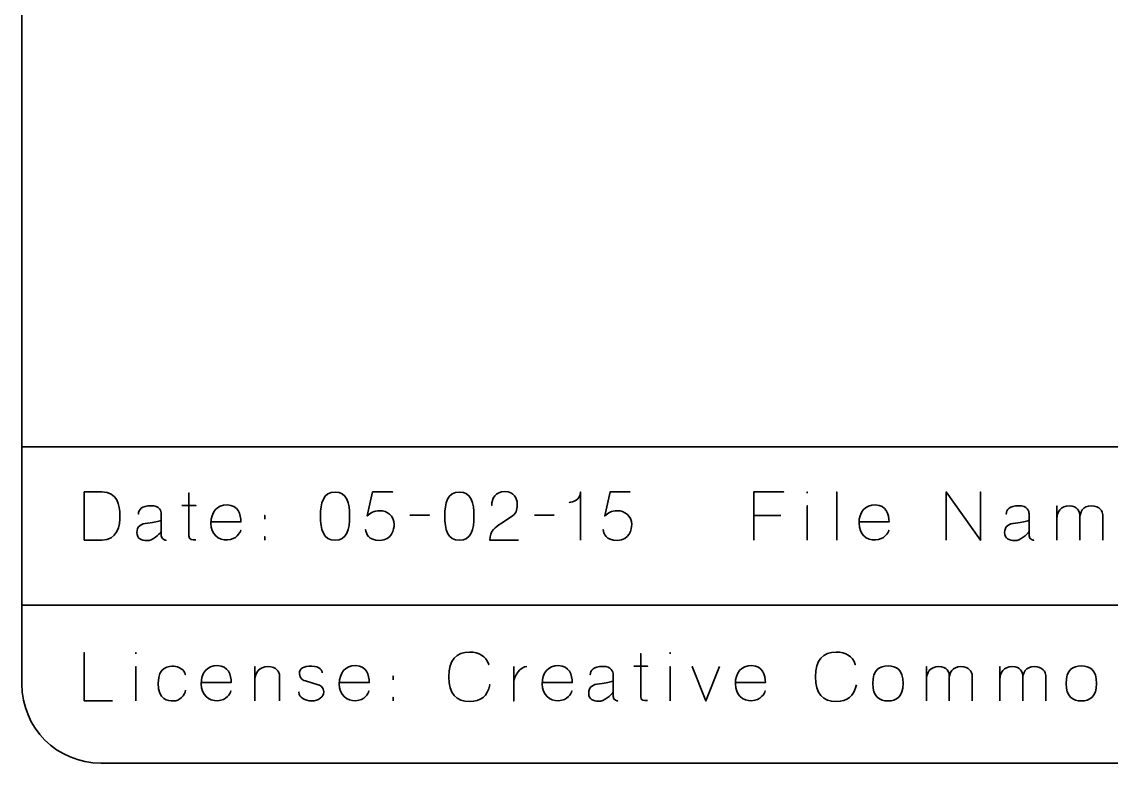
# Model space of a CAD drawing. Header units: inches. Extents: x 15 to 785, y -585 to -15.
# Drawn here: x 15 to 221.7, y -585 to -444.4 of the extents above; entities that cross this region are included whole.
import ezdxf

# ---------------------------------------------------------------- set-up
doc = ezdxf.new("R2010")
doc.units = ezdxf.units.IN
doc.header["$MEASUREMENT"] = 0
doc.layers.add('Layer 1', color=7, linetype='Continuous')

# ---------------------------------------------------------------- blocks, each defined once
blk = doc.blocks.new('block 2')
at = {"layer": 'Layer 1', "color": 250, "lineweight": 35}
blk.add_lwpolyline([(785, -555), (15, -555), (15, -525), (785, -525), (785, -555)], dxfattribs=at)
blk.add_open_spline([(785, -570), (785, -578.28), (778.28, -585), (770, -585), (770, -585), (30, -585), (30, -585), (21.72, -585), (15, -578.28), (15, -570), (15, -570), (15, -30), (15, -30), (15, -21.72), (21.72, -15), (30, -15), (30, -15), (770, -15), (770, -15), (778.28, -15), (785, -21.72), (785, -30), (785, -30), (785, -570), (785, -570)], degree=3, knots=[0, 0, 0, 0, 1, 1, 1, 2, 2, 2, 3, 3, 3, 4, 4, 4, 5, 5, 5, 6, 6, 6, 7, 7, 7, 8, 8, 8, 8], dxfattribs=at)
blk = doc.blocks.new('block 3')
at = {"layer": 'Layer 1', "color": 30, "lineweight": 35}
for points, knots in [([(26.86, -542.71), (26.86, -542.71), (26.86, -533.55), (26.86, -533.55), (26.86, -533.55), (30.16, -533.55), (30.16, -533.55), (33.19, -533.55), (33.55, -536.09), (33.63, -537.99), (33.71, -539.9), (33.06, -542.71), (30.16, -542.71), (30.16, -542.71), (26.86, -542.71), (26.86, -542.71)], [0, 0, 0, 0, 1, 1, 1, 2, 2, 2, 3, 3, 3, 4, 4, 4, 5, 5, 5, 5]), ([(26.86, -542.71), (26.86, -542.71), (26.86, -533.55), (26.86, -533.55), (26.86, -533.55), (30.16, -533.55), (30.16, -533.55), (33.19, -533.55), (33.55, -536.09), (33.63, -537.99), (33.71, -539.9), (33.06, -542.71), (30.16, -542.71), (30.16, -542.71), (26.86, -542.71), (26.86, -542.71)], [0, 0, 0, 0, 1, 1, 1, 2, 2, 2, 3, 3, 3, 4, 4, 4, 5, 5, 5, 5]), ([(48.01, -542.64), (47.38, -542.68), (46.71, -542.71), (46.71, -541.85), (46.71, -540.99), (46.71, -533.73), (46.71, -533.73), (46.71, -533.73), (46.71, -540.99), (46.71, -541.85), (46.71, -542.71), (47.38, -542.68), (48.01, -542.64)], [0, 0, 0, 0, 1, 1, 1, 2, 2, 2, 3, 3, 3, 4, 4, 4, 4]), ([(71.67, -538.13), (71.67, -535.62), (72.2, -533.56), (74.44, -533.56), (76.67, -533.56), (77.2, -535.62), (77.2, -538.13), (77.2, -540.66), (76.67, -542.71), (74.44, -542.71), (72.2, -542.71), (71.67, -540.66), (71.67, -538.13)], [0, 0, 0, 0, 1, 1, 1, 2, 2, 2, 3, 3, 3, 4, 4, 4, 4]), ([(71.67, -538.13), (71.67, -535.62), (72.2, -533.56), (74.44, -533.56), (76.67, -533.56), (77.2, -535.62), (77.2, -538.13), (77.2, -540.66), (76.67, -542.71), (74.44, -542.71), (72.2, -542.71), (71.67, -540.66), (71.67, -538.13)], [0, 0, 0, 0, 1, 1, 1, 2, 2, 2, 3, 3, 3, 4, 4, 4, 4]), ([(81.55, -533.55), (81.55, -533.55), (80.53, -538.1), (80.53, -538.1), (81.26, -537.49), (81.71, -537.12), (82.97, -537.12), (84.23, -537.12), (85.65, -537.97), (85.65, -539.75), (85.65, -540.52), (85.23, -542.74), (82.94, -542.74), (80.67, -542.74), (80.37, -541.44), (80.21, -540.69), (80.37, -541.44), (80.67, -542.74), (82.94, -542.74), (85.23, -542.74), (85.65, -540.52), (85.65, -539.75), (85.65, -537.97), (84.23, -537.12), (82.97, -537.12), (81.71, -537.12), (81.26, -537.49), (80.53, -538.1), (80.53, -538.1), (81.55, -533.55), (81.55, -533.55), (81.55, -533.55), (85.36, -533.55), (85.36, -533.55), (85.36, -533.55), (81.55, -533.55), (81.55, -533.55)], [0, 0, 0, 0, 1, 1, 1, 2, 2, 2, 3, 3, 3, 4, 4, 4, 5, 5, 5, 6, 6, 6, 7, 7, 7, 8, 8, 8, 9, 9, 9, 10, 10, 10, 11, 11, 11, 12, 12, 12, 12]), ([(95.25, -538.13), (95.25, -535.62), (95.78, -533.56), (98.02, -533.56), (100.25, -533.56), (100.79, -535.62), (100.79, -538.13), (100.79, -540.66), (100.25, -542.71), (98.02, -542.71), (95.78, -542.71), (95.25, -540.66), (95.25, -538.13)], [0, 0, 0, 0, 1, 1, 1, 2, 2, 2, 3, 3, 3, 4, 4, 4, 4]), ([(95.25, -538.13), (95.25, -535.62), (95.78, -533.56), (98.02, -533.56), (100.25, -533.56), (100.79, -535.62), (100.79, -538.13), (100.79, -540.66), (100.25, -542.71), (98.02, -542.71), (95.78, -542.71), (95.25, -540.66), (95.25, -538.13)], [0, 0, 0, 0, 1, 1, 1, 2, 2, 2, 3, 3, 3, 4, 4, 4, 4]), ([(109.25, -542.71), (109.25, -542.71), (103.8, -542.71), (103.8, -542.71), (103.85, -540.85), (104.84, -540.25), (105.92, -539.54), (105.92, -539.54), (108.09, -538.1), (108.09, -538.1), (108.99, -537.47), (108.98, -536.58), (108.98, -535.73), (108.98, -534.87), (108.45, -533.47), (106.64, -533.47), (104.83, -533.47), (104.15, -534.82), (104.15, -536.09), (104.15, -534.82), (104.83, -533.47), (106.64, -533.47), (108.45, -533.47), (108.98, -534.87), (108.98, -535.73), (108.98, -536.58), (108.99, -537.47), (108.09, -538.1), (108.09, -538.1), (105.92, -539.54), (105.92, -539.54), (104.84, -540.25), (103.85, -540.85), (103.8, -542.71), (103.8, -542.71), (109.25, -542.71), (109.25, -542.71)], [0, 0, 0, 0, 1, 1, 1, 2, 2, 2, 3, 3, 3, 4, 4, 4, 5, 5, 5, 6, 6, 6, 7, 7, 7, 8, 8, 8, 9, 9, 9, 10, 10, 10, 11, 11, 11, 12, 12, 12, 12]), ([(121.01, -542.71), (121.01, -542.71), (121.01, -533.55), (121.01, -533.55), (121.01, -535.11), (119.49, -535.48), (118.85, -535.53), (119.49, -535.48), (121.01, -535.11), (121.01, -533.55), (121.01, -533.55), (121.01, -542.71), (121.01, -542.71)], [0, 0, 0, 0, 1, 1, 1, 2, 2, 2, 3, 3, 3, 4, 4, 4, 4]), ([(130.42, -533.55), (130.42, -533.55), (126.61, -533.55), (126.61, -533.55), (126.61, -533.55), (125.59, -538.1), (125.59, -538.1), (126.31, -537.49), (126.77, -537.12), (128.03, -537.12), (129.29, -537.12), (130.71, -537.97), (130.71, -539.75), (130.71, -540.52), (130.29, -542.74), (128, -542.74), (125.73, -542.74), (125.43, -541.44), (125.27, -540.69), (125.43, -541.44), (125.73, -542.74), (128, -542.74), (130.29, -542.74), (130.71, -540.52), (130.71, -539.75), (130.71, -537.97), (129.29, -537.12), (128.03, -537.12), (126.77, -537.12), (126.31, -537.49), (125.59, -538.1), (125.59, -538.1), (126.61, -533.55), (126.61, -533.55), (126.61, -533.55), (130.42, -533.55), (130.42, -533.55)], [0, 0, 0, 0, 1, 1, 1, 2, 2, 2, 3, 3, 3, 4, 4, 4, 5, 5, 5, 6, 6, 6, 7, 7, 7, 8, 8, 8, 9, 9, 9, 10, 10, 10, 11, 11, 11, 12, 12, 12, 12]), ([(153.86, -542.71), (153.86, -542.71), (153.86, -533.55), (153.86, -533.55), (153.86, -533.55), (159.54, -533.55), (159.54, -533.55), (159.54, -533.55), (153.86, -533.55), (153.86, -533.55), (153.86, -533.55), (153.86, -542.71), (153.86, -542.71)], [0, 0, 0, 0, 1, 1, 1, 2, 2, 2, 3, 3, 3, 4, 4, 4, 4]), ([(164.01, -533.77), (164.01, -533.77), (164.01, -533.54), (164.01, -533.54), (164.01, -533.54), (164.01, -533.77), (164.01, -533.77)], [0, 0, 0, 0, 1, 1, 1, 2, 2, 2, 2]), ([(169.61, -542.71), (169.61, -542.71), (169.61, -533.55), (169.61, -533.55), (169.61, -533.55), (169.61, -542.71), (169.61, -542.71)], [0, 0, 0, 0, 1, 1, 1, 2, 2, 2, 2]), ([(190.39, -542.71), (190.39, -542.71), (190.39, -533.55), (190.39, -533.55), (190.39, -533.55), (196.91, -542.71), (196.91, -542.71), (196.91, -542.71), (196.91, -533.55), (196.91, -533.55), (196.91, -533.55), (196.91, -542.71), (196.91, -542.71), (196.91, -542.71), (190.39, -533.55), (190.39, -533.55), (190.39, -533.55), (190.39, -542.71), (190.39, -542.71)], [0, 0, 0, 0, 1, 1, 1, 2, 2, 2, 3, 3, 3, 4, 4, 4, 5, 5, 5, 6, 6, 6, 6]), ([(41.47, -541.88), (41.47, -541.88), (41.47, -537.7), (41.47, -537.7), (41.47, -537.17), (41.2, -536.15), (39.49, -536.15), (37.77, -536.15), (37.14, -536.93), (37.14, -537.73), (37.14, -536.93), (37.77, -536.15), (39.49, -536.15), (41.2, -536.15), (41.47, -537.17), (41.47, -537.7), (41.47, -537.7), (41.47, -541.88), (41.47, -541.88), (41.47, -542.64), (42.37, -542.71), (42.37, -542.71), (42.37, -542.71), (41.47, -542.64), (41.47, -541.88)], [0, 0, 0, 0, 1, 1, 1, 2, 2, 2, 3, 3, 3, 4, 4, 4, 5, 5, 5, 6, 6, 6, 7, 7, 7, 8, 8, 8, 8]), ([(45.38, -536.13), (45.38, -536.13), (48.03, -536.13), (48.03, -536.13), (48.03, -536.13), (45.38, -536.13), (45.38, -536.13)], [0, 0, 0, 0, 1, 1, 1, 2, 2, 2, 2]), ([(50.9, -539.23), (50.9, -539.23), (56.58, -539.23), (56.58, -539.23), (56.58, -537.82), (56.02, -536.01), (54, -536.01), (51.99, -536.01), (50.89, -537.38), (50.89, -539.48), (50.89, -541.59), (52.31, -542.71), (54, -542.65), (55.7, -542.6), (56.44, -541.28), (56.53, -540.81), (56.44, -541.28), (55.7, -542.6), (54, -542.65), (52.31, -542.71), (50.89, -541.59), (50.89, -539.48), (50.89, -537.38), (51.99, -536.01), (54, -536.01), (56.02, -536.01), (56.58, -537.82), (56.58, -539.23), (56.58, -539.23), (50.9, -539.23), (50.9, -539.23)], [0, 0, 0, 0, 1, 1, 1, 2, 2, 2, 3, 3, 3, 4, 4, 4, 5, 5, 5, 6, 6, 6, 7, 7, 7, 8, 8, 8, 9, 9, 9, 10, 10, 10, 10]), ([(164.01, -542.69), (164.01, -542.69), (164.01, -536.18), (164.01, -536.18), (164.01, -536.18), (164.01, -542.72), (164.01, -542.69)], [0, 0, 0, 0, 1, 1, 1, 2, 2, 2, 2]), ([(173.85, -539.23), (173.85, -539.23), (179.53, -539.23), (179.53, -539.23), (179.53, -537.82), (178.97, -536.01), (176.95, -536.01), (174.94, -536.01), (173.84, -537.38), (173.84, -539.48), (173.84, -541.59), (175.26, -542.71), (176.95, -542.65), (178.65, -542.6), (179.39, -541.28), (179.48, -540.81), (179.39, -541.28), (178.65, -542.6), (176.95, -542.65), (175.26, -542.71), (173.84, -541.59), (173.84, -539.48), (173.84, -537.38), (174.94, -536.01), (176.95, -536.01), (178.97, -536.01), (179.53, -537.82), (179.53, -539.23), (179.53, -539.23), (173.85, -539.23), (173.85, -539.23)], [0, 0, 0, 0, 1, 1, 1, 2, 2, 2, 3, 3, 3, 4, 4, 4, 5, 5, 5, 6, 6, 6, 7, 7, 7, 8, 8, 8, 9, 9, 9, 10, 10, 10, 10]), ([(206.1, -541.88), (206.1, -541.88), (206.1, -537.7), (206.1, -537.7), (206.1, -537.17), (205.83, -536.15), (204.11, -536.15), (202.4, -536.15), (201.77, -536.93), (201.77, -537.73), (201.77, -536.93), (202.4, -536.15), (204.11, -536.15), (205.83, -536.15), (206.1, -537.17), (206.1, -537.7), (206.1, -537.7), (206.1, -541.88), (206.1, -541.88), (206.1, -542.64), (207, -542.71), (207, -542.71), (207, -542.71), (206.1, -542.64), (206.1, -541.88)], [0, 0, 0, 0, 1, 1, 1, 2, 2, 2, 3, 3, 3, 4, 4, 4, 5, 5, 5, 6, 6, 6, 7, 7, 7, 8, 8, 8, 8]), ([(215.71, -542.71), (215.71, -542.71), (215.71, -538.46), (215.71, -537.88), (215.71, -537.3), (215.33, -536.2), (213.72, -536.19), (212.1, -536.18), (211.38, -537.44), (211.38, -538.6), (211.38, -537.44), (212.1, -536.18), (213.72, -536.19), (215.33, -536.2), (215.71, -537.3), (215.71, -537.88), (215.71, -538.46), (215.71, -542.71), (215.71, -542.71)], [0, 0, 0, 0, 1, 1, 1, 2, 2, 2, 3, 3, 3, 4, 4, 4, 5, 5, 5, 6, 6, 6, 6]), ([(211.38, -542.71), (211.38, -542.71), (211.38, -536.19), (211.38, -536.19), (211.38, -536.19), (211.38, -542.71), (211.38, -542.71)], [0, 0, 0, 0, 1, 1, 1, 2, 2, 2, 2]), ([(220.08, -542.71), (220.08, -542.71), (220.08, -538.46), (220.08, -537.88), (220.08, -537.3), (219.52, -536.2), (217.91, -536.19), (216.29, -536.18), (215.71, -537.44), (215.71, -538.6), (215.71, -537.44), (216.29, -536.18), (217.91, -536.19), (219.52, -536.2), (220.08, -537.3), (220.08, -537.88), (220.08, -538.46), (220.08, -542.71), (220.08, -542.71)], [0, 0, 0, 0, 1, 1, 1, 2, 2, 2, 3, 3, 3, 4, 4, 4, 5, 5, 5, 6, 6, 6, 6]), ([(38.74, -542.78), (37.68, -542.74), (36.84, -542.41), (36.84, -541.25), (36.84, -540.06), (37.56, -539.57), (38.9, -539.44), (40.23, -539.32), (40.83, -539.11), (41.47, -538.93), (40.83, -539.11), (40.23, -539.32), (38.9, -539.44), (37.56, -539.57), (36.84, -540.06), (36.84, -541.25), (36.84, -542.41), (37.68, -542.74), (38.74, -542.78), (39.78, -542.82), (41.09, -541.59), (41.47, -541.04), (41.09, -541.59), (39.78, -542.82), (38.74, -542.78)], [0, 0, 0, 0, 1, 1, 1, 2, 2, 2, 3, 3, 3, 4, 4, 4, 5, 5, 5, 6, 6, 6, 7, 7, 7, 8, 8, 8, 8]), ([(61.09, -538.69), (61.09, -538.69), (61.09, -537.99), (61.09, -537.99), (61.09, -537.99), (61.09, -538.69), (61.09, -538.69)], [0, 0, 0, 0, 1, 1, 1, 2, 2, 2, 2]), ([(88.65, -537.92), (88.65, -537.92), (92.34, -537.92), (92.34, -537.92), (92.34, -537.92), (88.65, -537.92), (88.65, -537.92)], [0, 0, 0, 0, 1, 1, 1, 2, 2, 2, 2]), ([(112.24, -537.92), (112.24, -537.92), (115.94, -537.92), (115.94, -537.92), (115.94, -537.92), (112.24, -537.92), (112.24, -537.92)], [0, 0, 0, 0, 1, 1, 1, 2, 2, 2, 2]), ([(159.02, -537.99), (159.02, -537.99), (153.86, -537.99), (153.86, -537.99), (153.86, -537.99), (159.02, -537.99), (159.02, -537.99)], [0, 0, 0, 0, 1, 1, 1, 2, 2, 2, 2]), ([(203.37, -542.78), (202.31, -542.74), (201.47, -542.41), (201.47, -541.25), (201.47, -540.06), (202.18, -539.57), (203.53, -539.44), (204.86, -539.32), (205.46, -539.11), (206.1, -538.93), (205.46, -539.11), (204.86, -539.32), (203.53, -539.44), (202.18, -539.57), (201.47, -540.06), (201.47, -541.25), (201.47, -542.41), (202.31, -542.74), (203.37, -542.78), (204.41, -542.82), (205.71, -541.59), (206.1, -541.04), (205.71, -541.59), (204.41, -542.82), (203.37, -542.78)], [0, 0, 0, 0, 1, 1, 1, 2, 2, 2, 3, 3, 3, 4, 4, 4, 5, 5, 5, 6, 6, 6, 7, 7, 7, 8, 8, 8, 8]), ([(61.09, -542.71), (61.09, -542.71), (61.09, -542.01), (61.09, -542.01), (61.09, -542.01), (61.09, -542.71), (61.09, -542.71)], [0, 0, 0, 0, 1, 1, 1, 2, 2, 2, 2]), ([(32.21, -573.19), (32.21, -573.19), (26.86, -573.19), (26.86, -573.19), (26.86, -573.19), (26.86, -564.03), (26.86, -564.03), (26.86, -564.03), (26.86, -573.19), (26.86, -573.19), (26.86, -573.19), (32.21, -573.19), (32.21, -573.19)], [0, 0, 0, 0, 1, 1, 1, 2, 2, 2, 3, 3, 3, 4, 4, 4, 4]), ([(36.65, -564.25), (36.65, -564.25), (36.65, -564.02), (36.65, -564.02), (36.65, -564.02), (36.65, -564.25), (36.65, -564.25)], [0, 0, 0, 0, 1, 1, 1, 2, 2, 2, 2]), ([(99.97, -573.29), (97.45, -573.29), (96.01, -571.85), (96.01, -568.6), (96.01, -565.36), (97.45, -563.92), (99.97, -563.92), (101.78, -563.92), (103.02, -564.66), (103.58, -566.29), (103.02, -564.66), (101.78, -563.92), (99.97, -563.92), (97.45, -563.92), (96.01, -565.36), (96.01, -568.6), (96.01, -571.85), (97.45, -573.29), (99.97, -573.29), (102.06, -573.29), (103.38, -572.3), (103.78, -570.11), (103.38, -572.3), (102.06, -573.29), (99.97, -573.29)], [0, 0, 0, 0, 1, 1, 1, 2, 2, 2, 3, 3, 3, 4, 4, 4, 5, 5, 5, 6, 6, 6, 7, 7, 7, 8, 8, 8, 8]), ([(133.72, -573.12), (133.1, -573.16), (132.42, -573.19), (132.42, -572.33), (132.42, -571.47), (132.42, -564.21), (132.42, -564.21), (132.42, -564.21), (132.42, -571.47), (132.42, -572.33), (132.42, -573.19), (133.1, -573.16), (133.72, -573.12)], [0, 0, 0, 0, 1, 1, 1, 2, 2, 2, 3, 3, 3, 4, 4, 4, 4]), ([(137.99, -564.25), (137.99, -564.25), (137.99, -564.02), (137.99, -564.02), (137.99, -564.02), (137.99, -564.25), (137.99, -564.25)], [0, 0, 0, 0, 1, 1, 1, 2, 2, 2, 2]), ([(173.33, -570.11), (172.92, -572.3), (171.6, -573.29), (169.52, -573.29), (166.99, -573.29), (165.56, -571.85), (165.56, -568.6), (165.56, -565.36), (166.99, -563.92), (169.52, -563.92), (171.32, -563.92), (172.57, -564.66), (173.13, -566.29), (172.57, -564.66), (171.32, -563.92), (169.52, -563.92), (166.99, -563.92), (165.56, -565.36), (165.56, -568.6), (165.56, -571.85), (166.99, -573.29), (169.52, -573.29), (171.6, -573.29), (172.92, -572.3), (173.33, -570.11)], [0, 0, 0, 0, 1, 1, 1, 2, 2, 2, 3, 3, 3, 4, 4, 4, 5, 5, 5, 6, 6, 6, 7, 7, 7, 8, 8, 8, 8]), ([(36.65, -573.17), (36.65, -573.17), (36.65, -566.66), (36.65, -566.66), (36.65, -566.66), (36.65, -573.2), (36.65, -573.17)], [0, 0, 0, 0, 1, 1, 1, 2, 2, 2, 2]), ([(46.05, -571.12), (46.01, -572.18), (44.87, -573.19), (43.79, -573.19), (42.72, -573.19), (40.88, -573.01), (40.88, -569.82), (40.88, -566.65), (42.94, -566.61), (43.84, -566.61), (44.74, -566.61), (45.94, -567.31), (46.01, -568.19), (45.94, -567.31), (44.74, -566.61), (43.84, -566.61), (42.94, -566.61), (40.88, -566.65), (40.88, -569.82), (40.88, -573.01), (42.72, -573.19), (43.79, -573.19), (44.87, -573.19), (46.01, -572.18), (46.05, -571.12)], [0, 0, 0, 0, 1, 1, 1, 2, 2, 2, 3, 3, 3, 4, 4, 4, 5, 5, 5, 6, 6, 6, 7, 7, 7, 8, 8, 8, 8]), ([(54.72, -569.71), (54.72, -568.3), (54.17, -566.49), (52.15, -566.49), (50.14, -566.49), (49.04, -567.86), (49.04, -569.96), (49.04, -572.07), (50.46, -573.19), (52.15, -573.14), (53.85, -573.08), (54.58, -571.76), (54.67, -571.29), (54.58, -571.76), (53.85, -573.08), (52.15, -573.14), (50.46, -573.19), (49.04, -572.07), (49.04, -569.96), (49.04, -567.86), (50.14, -566.49), (52.15, -566.49), (54.17, -566.49), (54.72, -568.3), (54.72, -569.71), (54.72, -569.71), (49.05, -569.71), (49.05, -569.71), (49.05, -569.71), (54.72, -569.71), (54.72, -569.71)], [0, 0, 0, 0, 1, 1, 1, 2, 2, 2, 3, 3, 3, 4, 4, 4, 5, 5, 5, 6, 6, 6, 7, 7, 7, 8, 8, 8, 9, 9, 9, 10, 10, 10, 10]), ([(63.91, -573.19), (63.91, -573.19), (63.91, -568.94), (63.91, -568.36), (63.91, -567.78), (63.32, -566.68), (61.71, -566.67), (60.08, -566.66), (59.23, -567.92), (59.23, -569.08), (59.23, -567.92), (60.08, -566.66), (61.71, -566.67), (63.32, -566.68), (63.91, -567.78), (63.91, -568.36), (63.91, -568.94), (63.91, -573.19), (63.91, -573.19)], [0, 0, 0, 0, 1, 1, 1, 2, 2, 2, 3, 3, 3, 4, 4, 4, 5, 5, 5, 6, 6, 6, 6]), ([(59.23, -573.19), (59.23, -573.19), (59.23, -566.67), (59.23, -566.67), (59.23, -566.67), (59.23, -573.19), (59.23, -573.19)], [0, 0, 0, 0, 1, 1, 1, 2, 2, 2, 2]), ([(72, -567.84), (72.02, -567.52), (71.6, -566.63), (70, -566.57), (68.4, -566.53), (67.67, -567.04), (67.67, -568.02), (67.67, -569.01), (68.49, -569.31), (68.8, -569.4), (68.8, -569.4), (71.2, -570.11), (71.2, -570.11), (71.51, -570.19), (72.28, -570.53), (72.28, -571.47), (72.28, -572.41), (71.27, -573.19), (70, -573.19), (68.73, -573.19), (67.58, -572.51), (67.58, -571.52), (67.58, -572.51), (68.73, -573.19), (70, -573.19), (71.27, -573.19), (72.28, -572.41), (72.28, -571.47), (72.28, -570.53), (71.51, -570.19), (71.2, -570.11), (71.2, -570.11), (68.8, -569.4), (68.8, -569.4), (68.49, -569.31), (67.67, -569.01), (67.67, -568.02), (67.67, -567.04), (68.4, -566.53), (70, -566.57), (71.6, -566.63), (72.02, -567.52), (72, -567.84)], [0, 0, 0, 0, 1, 1, 1, 2, 2, 2, 3, 3, 3, 4, 4, 4, 5, 5, 5, 6, 6, 6, 7, 7, 7, 8, 8, 8, 9, 9, 9, 10, 10, 10, 11, 11, 11, 12, 12, 12, 13, 13, 13, 14, 14, 14, 14]), ([(75.25, -569.71), (75.25, -569.71), (80.92, -569.71), (80.92, -569.71), (80.92, -568.3), (80.37, -566.49), (78.35, -566.49), (76.34, -566.49), (75.24, -567.86), (75.24, -569.96), (75.24, -572.07), (76.66, -573.19), (78.35, -573.14), (80.05, -573.08), (80.78, -571.76), (80.87, -571.29), (80.78, -571.76), (80.05, -573.08), (78.35, -573.14), (76.66, -573.19), (75.24, -572.07), (75.24, -569.96), (75.24, -567.86), (76.34, -566.49), (78.35, -566.49), (80.37, -566.49), (80.92, -568.3), (80.92, -569.71), (80.92, -569.71), (75.25, -569.71), (75.25, -569.71)], [0, 0, 0, 0, 1, 1, 1, 2, 2, 2, 3, 3, 3, 4, 4, 4, 5, 5, 5, 6, 6, 6, 7, 7, 7, 8, 8, 8, 9, 9, 9, 10, 10, 10, 10]), ([(110.81, -566.67), (109.63, -566.66), (108.28, -568.4), (108.32, -569.86), (108.28, -568.4), (109.63, -566.66), (110.81, -566.67)], [0, 0, 0, 0, 1, 1, 1, 2, 2, 2, 2]), ([(108.32, -566.67), (108.32, -566.67), (108.32, -573.19), (108.32, -573.19), (108.32, -573.19), (108.32, -566.67), (108.32, -566.67)], [0, 0, 0, 0, 1, 1, 1, 2, 2, 2, 2]), ([(119.42, -569.71), (119.42, -568.3), (118.86, -566.49), (116.84, -566.49), (114.83, -566.49), (113.73, -567.86), (113.73, -569.96), (113.73, -572.07), (115.15, -573.19), (116.84, -573.14), (118.54, -573.08), (119.28, -571.76), (119.37, -571.29), (119.28, -571.76), (118.54, -573.08), (116.84, -573.14), (115.15, -573.19), (113.73, -572.07), (113.73, -569.96), (113.73, -567.86), (114.83, -566.49), (116.84, -566.49), (118.86, -566.49), (119.42, -568.3), (119.42, -569.71), (119.42, -569.71), (113.74, -569.71), (113.74, -569.71), (113.74, -569.71), (119.42, -569.71), (119.42, -569.71)], [0, 0, 0, 0, 1, 1, 1, 2, 2, 2, 3, 3, 3, 4, 4, 4, 5, 5, 5, 6, 6, 6, 7, 7, 7, 8, 8, 8, 9, 9, 9, 10, 10, 10, 10]), ([(127.18, -572.36), (127.18, -572.36), (127.18, -568.18), (127.18, -568.18), (127.18, -567.65), (126.91, -566.63), (125.2, -566.63), (123.48, -566.63), (122.85, -567.41), (122.85, -568.21), (122.85, -567.41), (123.48, -566.63), (125.2, -566.63), (126.91, -566.63), (127.18, -567.65), (127.18, -568.18), (127.18, -568.18), (127.18, -572.36), (127.18, -572.36), (127.18, -573.12), (128.08, -573.19), (128.08, -573.19), (128.08, -573.19), (127.18, -573.12), (127.18, -572.36)], [0, 0, 0, 0, 1, 1, 1, 2, 2, 2, 3, 3, 3, 4, 4, 4, 5, 5, 5, 6, 6, 6, 7, 7, 7, 8, 8, 8, 8]), ([(131.09, -566.61), (131.09, -566.61), (133.74, -566.61), (133.74, -566.61), (133.74, -566.61), (131.09, -566.61), (131.09, -566.61)], [0, 0, 0, 0, 1, 1, 1, 2, 2, 2, 2]), ([(137.99, -573.17), (137.99, -573.17), (137.99, -566.66), (137.99, -566.66), (137.99, -566.66), (137.99, -573.2), (137.99, -573.17)], [0, 0, 0, 0, 1, 1, 1, 2, 2, 2, 2]), ([(147.4, -566.67), (147.4, -566.67), (144.79, -573.19), (144.79, -573.19), (144.79, -573.19), (142.21, -566.67), (142.21, -566.67), (142.21, -566.67), (144.79, -573.19), (144.79, -573.19), (144.79, -573.19), (147.4, -566.67), (147.4, -566.67)], [0, 0, 0, 0, 1, 1, 1, 2, 2, 2, 3, 3, 3, 4, 4, 4, 4]), ([(150.39, -569.71), (150.39, -569.71), (156.07, -569.71), (156.07, -569.71), (156.07, -568.3), (155.51, -566.49), (153.49, -566.49), (151.49, -566.49), (150.38, -567.86), (150.38, -569.96), (150.38, -572.07), (151.8, -573.19), (153.49, -573.14), (155.19, -573.08), (155.93, -571.76), (156.02, -571.29), (155.93, -571.76), (155.19, -573.08), (153.49, -573.14), (151.8, -573.19), (150.38, -572.07), (150.38, -569.96), (150.38, -567.86), (151.49, -566.49), (153.49, -566.49), (155.51, -566.49), (156.07, -568.3), (156.07, -569.71), (156.07, -569.71), (150.39, -569.71), (150.39, -569.71)], [0, 0, 0, 0, 1, 1, 1, 2, 2, 2, 3, 3, 3, 4, 4, 4, 5, 5, 5, 6, 6, 6, 7, 7, 7, 8, 8, 8, 9, 9, 9, 10, 10, 10, 10]), ([(176.45, -569.86), (176.45, -567.29), (177.76, -566.54), (179.34, -566.54), (180.92, -566.54), (182.22, -567.29), (182.22, -569.86), (182.22, -572.44), (180.92, -573.19), (179.34, -573.19), (177.76, -573.19), (176.45, -572.44), (176.45, -569.86)], [0, 0, 0, 0, 1, 1, 1, 2, 2, 2, 3, 3, 3, 4, 4, 4, 4]), ([(176.45, -569.86), (176.45, -567.29), (177.76, -566.54), (179.34, -566.54), (180.92, -566.54), (182.22, -567.29), (182.22, -569.86), (182.22, -572.44), (180.92, -573.19), (179.34, -573.19), (177.76, -573.19), (176.45, -572.44), (176.45, -569.86)], [0, 0, 0, 0, 1, 1, 1, 2, 2, 2, 3, 3, 3, 4, 4, 4, 4]), ([(190.94, -573.19), (190.94, -573.19), (190.94, -568.94), (190.94, -568.36), (190.94, -567.78), (190.56, -566.68), (188.95, -566.67), (187.34, -566.66), (186.61, -567.92), (186.61, -569.08), (186.61, -567.92), (187.34, -566.66), (188.95, -566.67), (190.56, -566.68), (190.94, -567.78), (190.94, -568.36), (190.94, -568.94), (190.94, -573.19), (190.94, -573.19)], [0, 0, 0, 0, 1, 1, 1, 2, 2, 2, 3, 3, 3, 4, 4, 4, 5, 5, 5, 6, 6, 6, 6]), ([(186.61, -573.19), (186.61, -573.19), (186.61, -566.67), (186.61, -566.67), (186.61, -566.67), (186.61, -573.19), (186.61, -573.19)], [0, 0, 0, 0, 1, 1, 1, 2, 2, 2, 2]), ([(195.31, -573.19), (195.31, -573.19), (195.31, -568.94), (195.31, -568.36), (195.31, -567.78), (194.75, -566.68), (193.14, -566.67), (191.53, -566.66), (190.94, -567.92), (190.94, -569.08), (190.94, -567.92), (191.53, -566.66), (193.14, -566.67), (194.75, -566.68), (195.31, -567.78), (195.31, -568.36), (195.31, -568.94), (195.31, -573.19), (195.31, -573.19)], [0, 0, 0, 0, 1, 1, 1, 2, 2, 2, 3, 3, 3, 4, 4, 4, 5, 5, 5, 6, 6, 6, 6]), ([(204.89, -573.19), (204.89, -573.19), (204.89, -568.94), (204.89, -568.36), (204.89, -567.78), (204.51, -566.68), (202.89, -566.67), (201.28, -566.66), (200.56, -567.92), (200.56, -569.08), (200.56, -567.92), (201.28, -566.66), (202.89, -566.67), (204.51, -566.68), (204.89, -567.78), (204.89, -568.36), (204.89, -568.94), (204.89, -573.19), (204.89, -573.19)], [0, 0, 0, 0, 1, 1, 1, 2, 2, 2, 3, 3, 3, 4, 4, 4, 5, 5, 5, 6, 6, 6, 6]), ([(200.56, -573.19), (200.56, -573.19), (200.56, -566.67), (200.56, -566.67), (200.56, -566.67), (200.56, -573.19), (200.56, -573.19)], [0, 0, 0, 0, 1, 1, 1, 2, 2, 2, 2]), ([(209.26, -573.19), (209.26, -573.19), (209.26, -568.94), (209.26, -568.36), (209.26, -567.78), (208.7, -566.68), (207.08, -566.67), (205.47, -566.66), (204.89, -567.92), (204.89, -569.08), (204.89, -567.92), (205.47, -566.66), (207.08, -566.67), (208.7, -566.68), (209.26, -567.78), (209.26, -568.36), (209.26, -568.94), (209.26, -573.19), (209.26, -573.19)], [0, 0, 0, 0, 1, 1, 1, 2, 2, 2, 3, 3, 3, 4, 4, 4, 5, 5, 5, 6, 6, 6, 6]), ([(213.13, -569.86), (213.13, -567.29), (214.44, -566.54), (216.01, -566.54), (217.6, -566.54), (218.9, -567.29), (218.9, -569.86), (218.9, -572.44), (217.6, -573.19), (216.01, -573.19), (214.44, -573.19), (213.13, -572.44), (213.13, -569.86)], [0, 0, 0, 0, 1, 1, 1, 2, 2, 2, 3, 3, 3, 4, 4, 4, 4]), ([(213.13, -569.86), (213.13, -567.29), (214.44, -566.54), (216.01, -566.54), (217.6, -566.54), (218.9, -567.29), (218.9, -569.86), (218.9, -572.44), (217.6, -573.19), (216.01, -573.19), (214.44, -573.19), (213.13, -572.44), (213.13, -569.86)], [0, 0, 0, 0, 1, 1, 1, 2, 2, 2, 3, 3, 3, 4, 4, 4, 4]), ([(85.43, -569.17), (85.43, -569.17), (85.43, -568.47), (85.43, -568.47), (85.43, -568.47), (85.43, -569.17), (85.43, -569.17)], [0, 0, 0, 0, 1, 1, 1, 2, 2, 2, 2]), ([(124.45, -573.26), (123.39, -573.22), (122.56, -572.89), (122.56, -571.73), (122.56, -570.54), (123.27, -570.05), (124.61, -569.92), (125.95, -569.8), (126.54, -569.59), (127.18, -569.41), (126.54, -569.59), (125.95, -569.8), (124.61, -569.92), (123.27, -570.05), (122.56, -570.54), (122.56, -571.73), (122.56, -572.89), (123.39, -573.22), (124.45, -573.26), (125.49, -573.3), (126.8, -572.07), (127.18, -571.52), (126.8, -572.07), (125.49, -573.3), (124.45, -573.26)], [0, 0, 0, 0, 1, 1, 1, 2, 2, 2, 3, 3, 3, 4, 4, 4, 5, 5, 5, 6, 6, 6, 7, 7, 7, 8, 8, 8, 8]), ([(85.43, -573.19), (85.43, -573.19), (85.43, -572.49), (85.43, -572.49), (85.43, -572.49), (85.43, -573.19), (85.43, -573.19)], [0, 0, 0, 0, 1, 1, 1, 2, 2, 2, 2])]:
    blk.add_open_spline(points, degree=3, knots=knots, dxfattribs=at)

msp = doc.modelspace()

# ---------------------------------------------------------------- block references
at = {"layer": 'Layer 1'}
for name in ['block 2', 'block 3']:
    msp.add_blockref(name, (0, 0), dxfattribs=at)

doc.saveas('drawing.dxf')
